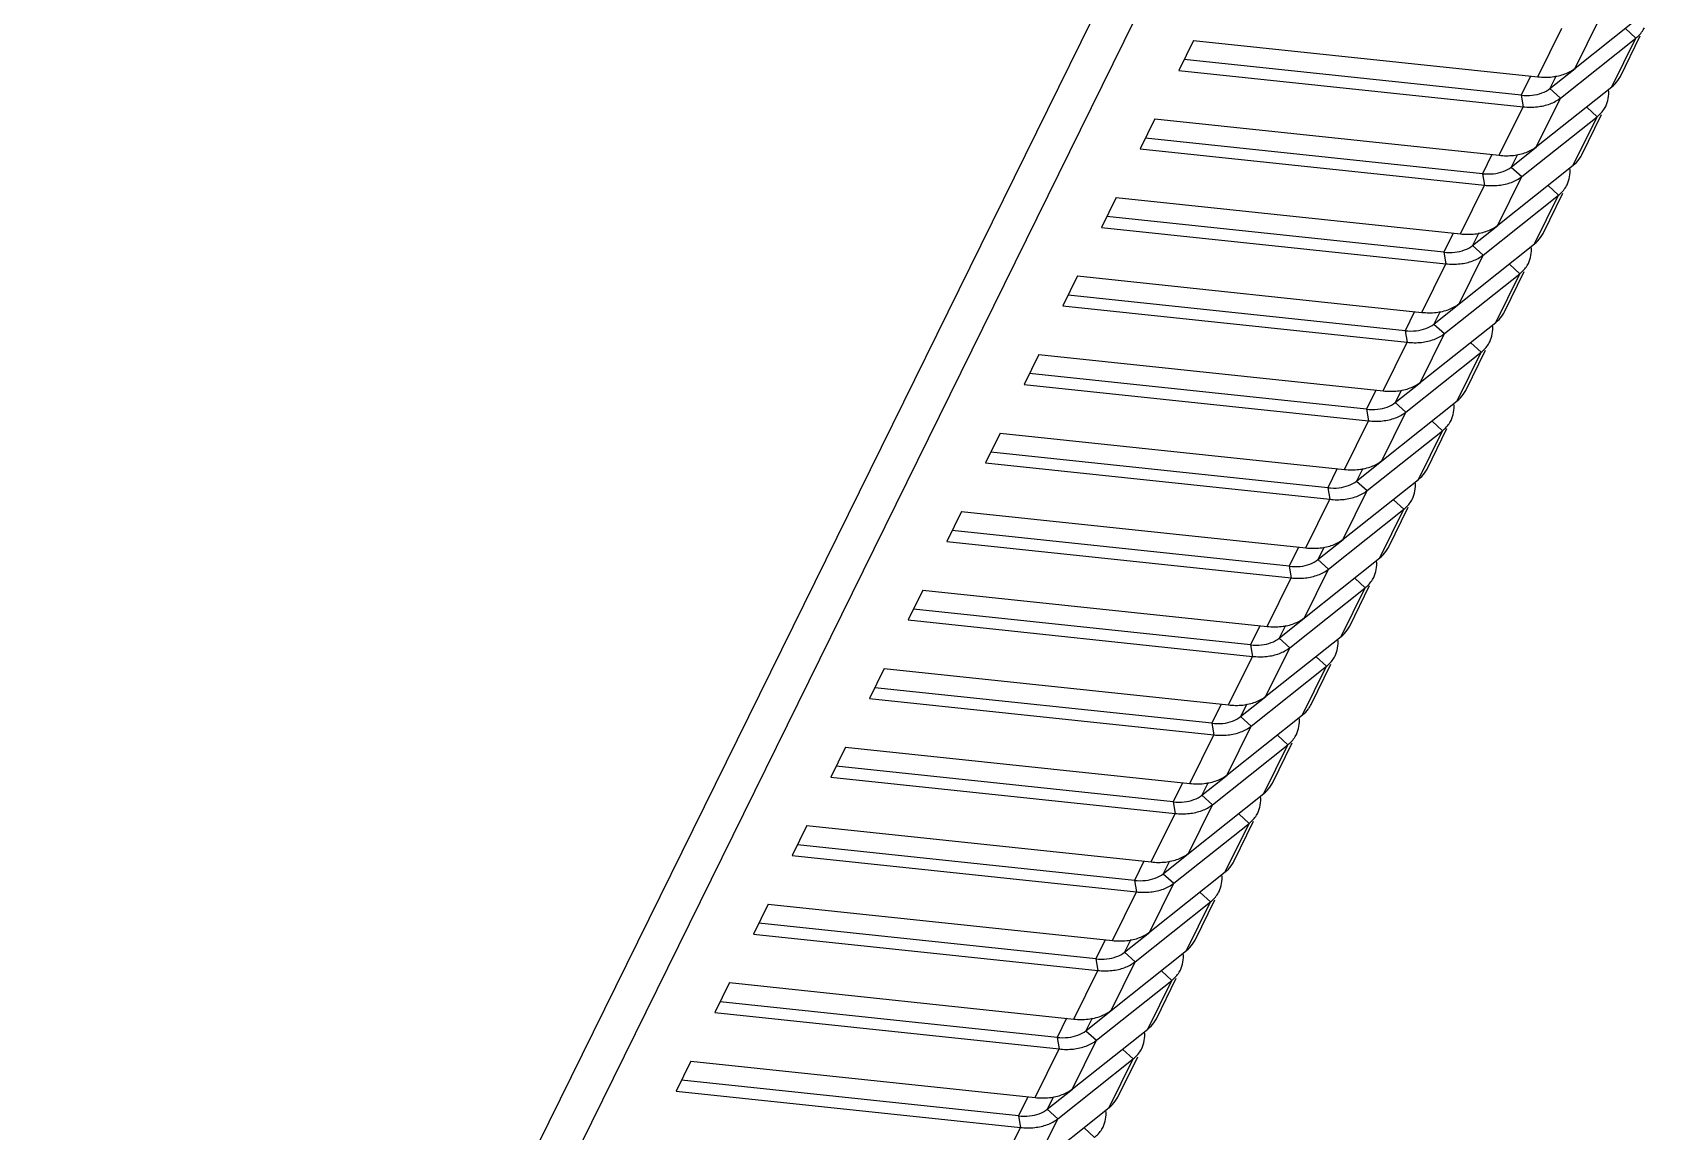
# Model space of a CAD drawing. Header units: millimetres. Extents: x 10368 to 13229, y -13270 to -11269.
# Drawn here: x 13063.4 to 13131.1, y -12484.9 to -12438.9 of the extents above; entities that cross this region are included whole.
import ezdxf

# ---------------------------------------------------------------- set-up
doc = ezdxf.new("R2010")
doc.units = ezdxf.units.MM

# ---------------------------------------------------------------- blocks, each defined once
blk = doc.blocks.new('u59')
at = {"color": 7, "linetype": 'Continuous'}
for p, q in [((-565.879, 132.36), (-489.389, 287.71)), ((-564.179, 132.181), (-487.91, 287.079)), ((-541.056, 222.226), (-544.214, 219.722)), ((-541.056, 222.226), (-542.057, 220.193)), ((-539.496, 222.589), (-540.497, 220.556)), ((-543.158, 220.574), (-543.598, 220.973)), ((-542.057, 220.193), (-545.215, 217.689)), ((-541.618, 219.794), (-542.057, 220.193)), ((-540.812, 219.273), (-540.418, 220.073)), ((-526.095, 219.034), (-540.497, 220.556)), ((-540.418, 220.073), (-540.497, 220.556)), ((-540.418, 220.073), (-526.317, 218.583)), ((-544.567, 219.289), (-545.4, 217.597)), ((-544.214, 219.722), (-545.215, 217.689)), ((-541.618, 219.794), (-542.68, 218.951)), ((-541.113, 219.305), (-542.114, 217.272)), ((-541.877, 219.268), (-541.618, 219.794)), ((-526.711, 217.783), (-541.113, 219.305)), ((-542.673, 218.942), (-545.831, 216.438)), ((-542.673, 218.942), (-543.674, 216.909)), ((-526.711, 217.783), (-526.095, 219.034)), ((-544.775, 217.29), (-545.215, 217.689)), ((-527.712, 215.75), (-542.114, 217.272)), ((-542.035, 216.789), (-542.114, 217.272)), ((-543.674, 216.909), (-546.832, 214.405)), ((-543.235, 216.51), (-543.674, 216.909)), ((-542.429, 215.989), (-542.035, 216.789)), ((-542.035, 216.789), (-527.934, 215.299)), ((-546.184, 216.005), (-547.017, 214.313)), ((-545.831, 216.438), (-546.832, 214.405)), ((-543.235, 216.51), (-544.297, 215.667)), ((-542.73, 216.021), (-543.731, 213.988)), ((-543.494, 215.984), (-543.235, 216.51)), ((-528.328, 214.499), (-542.73, 216.021)), ((-544.291, 215.658), (-547.448, 213.154)), ((-544.291, 215.658), (-545.291, 213.625)), ((-528.328, 214.499), (-527.712, 215.75)), ((-546.392, 214.006), (-546.832, 214.405)), ((-529.329, 212.466), (-543.731, 213.988)), ((-543.652, 213.505), (-543.731, 213.988)), ((-545.291, 213.625), (-548.449, 211.121)), ((-544.852, 213.226), (-545.915, 212.383)), ((-544.852, 213.226), (-545.291, 213.625)), ((-545.111, 212.7), (-544.852, 213.226)), ((-544.046, 212.705), (-543.652, 213.505)), ((-543.652, 213.505), (-529.551, 212.015)), ((-547.801, 212.721), (-548.634, 211.029)), ((-547.448, 213.154), (-548.449, 211.121)), ((-544.348, 212.736), (-545.348, 210.704)), ((-529.945, 211.215), (-544.348, 212.736)), ((-545.908, 212.374), (-549.065, 209.87)), ((-545.908, 212.374), (-546.908, 210.341)), ((-529.945, 211.215), (-529.329, 212.466)), ((-548.009, 210.721), (-548.449, 211.121)), ((-530.946, 209.182), (-545.348, 210.704)), ((-545.269, 210.221), (-545.348, 210.704)), ((-546.908, 210.341), (-550.066, 207.837)), ((-549.065, 209.87), (-550.066, 207.837)), ((-546.469, 209.942), (-547.532, 209.099)), ((-546.469, 209.942), (-546.908, 210.341)), ((-546.728, 209.416), (-546.469, 209.942)), ((-545.663, 209.42), (-545.269, 210.221)), ((-545.269, 210.221), (-531.168, 208.731)), ((-549.418, 209.437), (-550.251, 207.745)), ((-545.965, 209.452), (-546.965, 207.419)), ((-531.562, 207.931), (-545.965, 209.452)), ((-531.562, 207.931), (-530.946, 209.182)), ((-547.525, 209.09), (-550.682, 206.585)), ((-547.525, 209.09), (-548.525, 207.057)), ((-549.626, 207.437), (-550.066, 207.837)), ((-532.563, 205.898), (-546.965, 207.419)), ((-546.886, 206.936), (-546.965, 207.419)), ((-548.525, 207.057), (-551.683, 204.553)), ((-550.682, 206.585), (-551.683, 204.553)), ((-548.086, 206.658), (-549.149, 205.814)), ((-548.086, 206.658), (-548.525, 207.057)), ((-548.345, 206.131), (-548.086, 206.658)), ((-547.28, 206.136), (-546.886, 206.936)), ((-546.886, 206.936), (-532.785, 205.447)), ((-549.142, 205.806), (-552.299, 203.301)), ((-551.035, 206.153), (-551.868, 204.461)), ((-549.142, 205.806), (-550.143, 203.773)), ((-547.582, 206.168), (-548.582, 204.135)), ((-533.179, 204.646), (-547.582, 206.168)), ((-533.179, 204.646), (-532.563, 205.898)), ((-551.243, 204.153), (-551.683, 204.553)), ((-550.143, 203.773), (-553.3, 201.268)), ((-549.703, 203.373), (-550.143, 203.773)), ((-534.18, 202.614), (-548.582, 204.135)), ((-548.503, 203.652), (-548.582, 204.135)), ((-552.299, 203.301), (-553.3, 201.268)), ((-549.703, 203.373), (-550.766, 202.53)), ((-549.962, 202.847), (-549.703, 203.373)), ((-548.897, 202.852), (-548.503, 203.652)), ((-548.503, 203.652), (-534.402, 202.162)), ((-550.759, 202.522), (-553.916, 200.017)), ((-552.652, 202.869), (-553.485, 201.177)), ((-550.759, 202.522), (-551.76, 200.489)), ((-549.199, 202.884), (-550.2, 200.851)), ((-534.796, 201.362), (-549.199, 202.884)), ((-534.796, 201.362), (-534.18, 202.614)), ((-552.86, 200.869), (-553.3, 201.268)), ((-551.76, 200.489), (-554.917, 197.984)), ((-551.32, 200.089), (-551.76, 200.489)), ((-550.514, 199.568), (-550.12, 200.368)), ((-535.797, 199.329), (-550.2, 200.851)), ((-550.12, 200.368), (-550.2, 200.851)), ((-550.12, 200.368), (-536.019, 198.878)), ((-553.916, 200.017), (-554.917, 197.984)), ((-551.32, 200.089), (-552.383, 199.246)), ((-551.579, 199.563), (-551.32, 200.089)), ((-552.376, 199.237), (-555.533, 196.733)), ((-554.269, 199.585), (-555.102, 197.893)), ((-552.376, 199.237), (-553.377, 197.205)), ((-550.816, 199.6), (-551.817, 197.567)), ((-536.413, 198.078), (-550.816, 199.6)), ((-536.413, 198.078), (-535.797, 199.329)), ((-554.477, 197.585), (-554.917, 197.984)), ((-553.377, 197.205), (-556.534, 194.7)), ((-552.937, 196.805), (-553.377, 197.205)), ((-552.131, 196.284), (-551.737, 197.084)), ((-537.414, 196.045), (-551.817, 197.567)), ((-551.737, 197.084), (-551.817, 197.567)), ((-551.737, 197.084), (-537.636, 195.594)), ((-555.886, 196.3), (-556.719, 194.609)), ((-555.533, 196.733), (-556.534, 194.7)), ((-552.937, 196.805), (-554, 195.962)), ((-552.433, 196.316), (-553.434, 194.283)), ((-553.196, 196.279), (-552.937, 196.805)), ((-538.03, 194.794), (-552.433, 196.316)), ((-553.993, 195.953), (-557.15, 193.449)), ((-553.993, 195.953), (-554.994, 193.92)), ((-538.03, 194.794), (-537.414, 196.045)), ((-556.094, 194.301), (-556.534, 194.7)), ((-539.031, 192.761), (-553.434, 194.283)), ((-553.354, 193.8), (-553.434, 194.283)), ((-554.994, 193.92), (-558.151, 191.416)), ((-554.554, 193.521), (-554.994, 193.92)), ((-553.748, 193), (-553.354, 193.8)), ((-553.354, 193.8), (-539.253, 192.31)), ((-557.503, 193.016), (-558.336, 191.325)), ((-557.15, 193.449), (-558.151, 191.416)), ((-554.554, 193.521), (-555.617, 192.678)), ((-554.05, 193.032), (-555.051, 190.999)), ((-554.813, 192.995), (-554.554, 193.521)), ((-539.647, 191.51), (-554.05, 193.032)), ((-555.61, 192.669), (-558.767, 190.165)), ((-555.61, 192.669), (-556.611, 190.636)), ((-539.647, 191.51), (-539.031, 192.761)), ((-557.711, 191.017), (-558.151, 191.416)), ((-540.648, 189.477), (-555.051, 190.999)), ((-554.971, 190.516), (-555.051, 190.999)), ((-556.611, 190.636), (-559.768, 188.132)), ((-556.171, 190.237), (-557.234, 189.394)), ((-556.171, 190.237), (-556.611, 190.636)), ((-556.43, 189.711), (-556.171, 190.237)), ((-555.365, 189.716), (-554.971, 190.516)), ((-554.971, 190.516), (-540.87, 189.026)), ((-559.12, 189.732), (-559.953, 188.04)), ((-558.767, 190.165), (-559.768, 188.132)), ((-555.667, 189.748), (-556.668, 187.715)), ((-541.264, 188.226), (-555.667, 189.748)), ((-557.227, 189.385), (-560.384, 186.881)), ((-557.227, 189.385), (-558.228, 187.352)), ((-541.264, 188.226), (-540.648, 189.477)), ((-559.328, 187.733), (-559.768, 188.132)), ((-542.265, 186.193), (-556.668, 187.715)), ((-556.588, 187.232), (-556.668, 187.715)), ((-558.228, 187.352), (-561.385, 184.848)), ((-560.384, 186.881), (-561.385, 184.848)), ((-557.788, 186.953), (-558.851, 186.11)), ((-557.788, 186.953), (-558.228, 187.352)), ((-558.047, 186.427), (-557.788, 186.953)), ((-556.982, 186.432), (-556.588, 187.232)), ((-556.588, 187.232), (-542.487, 185.742)), ((-560.737, 186.448), (-561.57, 184.756)), ((-557.284, 186.464), (-558.285, 184.431)), ((-542.881, 184.942), (-557.284, 186.464)), ((-542.881, 184.942), (-542.265, 186.193)), ((-558.844, 186.101), (-562.001, 183.597)), ((-558.844, 186.101), (-559.845, 184.068)), ((-560.945, 184.449), (-561.385, 184.848)), ((-543.882, 182.909), (-558.285, 184.431)), ((-558.205, 183.948), (-558.285, 184.431)), ((-559.845, 184.068), (-563.002, 181.564)), ((-562.001, 183.597), (-563.002, 181.564)), ((-559.405, 183.669), (-560.468, 182.826)), ((-559.405, 183.669), (-559.845, 184.068)), ((-559.664, 183.143), (-559.405, 183.669)), ((-558.599, 183.147), (-558.205, 183.948)), ((-558.205, 183.948), (-544.104, 182.458)), ((-560.461, 182.817), (-563.618, 180.313)), ((-562.354, 183.164), (-563.187, 181.472)), ((-560.461, 182.817), (-561.462, 180.784)), ((-558.901, 183.179), (-559.902, 181.147)), ((-544.498, 181.658), (-558.901, 183.179)), ((-544.498, 181.658), (-543.882, 182.909)), ((-562.562, 181.164), (-563.002, 181.564)), ((-561.462, 180.784), (-564.619, 178.28)), ((-561.022, 180.385), (-561.462, 180.784)), ((-545.499, 179.625), (-559.902, 181.147)), ((-559.822, 180.663), (-559.902, 181.147)), ((-563.618, 180.313), (-564.619, 178.28)), ((-561.022, 180.385), (-562.085, 179.542)), ((-561.281, 179.859), (-561.022, 180.385)), ((-560.216, 179.863), (-559.822, 180.663)), ((-559.822, 180.663), (-545.721, 179.174)), ((-562.078, 179.533), (-565.235, 177.028)), ((-563.971, 179.88), (-564.804, 178.188)), ((-562.078, 179.533), (-563.079, 177.5)), ((-560.518, 179.895), (-561.519, 177.862)), ((-546.115, 178.374), (-560.518, 179.895)), ((-546.115, 178.374), (-545.499, 179.625)), ((-564.179, 177.88), (-564.619, 178.28)), ((-563.079, 177.5), (-566.236, 174.996)), ((-562.639, 177.101), (-563.079, 177.5)), ((-561.833, 176.579), (-561.439, 177.379)), ((-547.116, 176.341), (-561.519, 177.862)), ((-561.439, 177.379), (-561.519, 177.862)), ((-561.439, 177.379), (-547.338, 175.89)), ((-565.235, 177.028), (-566.236, 174.996)), ((-562.639, 177.101), (-563.702, 176.257)), ((-562.898, 176.574), (-562.639, 177.101)), ((-563.695, 176.249), (-566.852, 173.744)), ((-565.588, 176.596), (-566.421, 174.904)), ((-563.695, 176.249), (-564.696, 174.216)), ((-562.135, 176.611), (-563.136, 174.578)), ((-547.732, 175.089), (-562.135, 176.611)), ((-547.732, 175.089), (-547.116, 176.341)), ((-565.796, 174.596), (-566.236, 174.996))]:
    blk.add_line(p, q, dxfattribs=at)
for centre, radius, start, end in [((-542.835, 219.994), 1.243, 153.92535, 170.10246), ((-543.498, 218.765), 1.191, 144.32645, 153.86627), ((-544.452, 216.71), 1.243, 153.92535, 170.10246), ((-545.115, 215.481), 1.191, 144.32645, 153.86627), ((-546.069, 213.426), 1.243, 153.92535, 170.10246), ((-546.732, 212.196), 1.191, 144.32645, 153.86627), ((-547.686, 210.142), 1.243, 153.92535, 170.10246), ((-548.349, 208.912), 1.191, 144.32645, 153.86627), ((-549.303, 206.858), 1.243, 153.92535, 170.10246), ((-549.966, 205.628), 1.191, 144.32645, 153.86627), ((-550.92, 203.574), 1.243, 153.92535, 170.10246), ((-551.583, 202.344), 1.191, 144.32645, 153.86627), ((-552.537, 200.289), 1.243, 153.92535, 170.10246), ((-553.2, 199.06), 1.191, 144.32645, 153.86627), ((-554.154, 197.005), 1.243, 153.92535, 170.10246), ((-554.817, 195.776), 1.191, 144.32645, 153.86627), ((-555.771, 193.721), 1.243, 153.92535, 170.10246), ((-556.434, 192.492), 1.191, 144.32645, 153.86627), ((-557.388, 190.437), 1.243, 153.92535, 170.10246), ((-558.051, 189.208), 1.191, 144.32645, 153.86627), ((-559.005, 187.153), 1.243, 153.92535, 170.10246), ((-559.668, 185.923), 1.191, 144.32645, 153.86627), ((-560.622, 183.869), 1.243, 153.92535, 170.10246), ((-561.285, 182.639), 1.191, 144.32645, 153.86627), ((-562.239, 180.585), 1.243, 153.92535, 170.10246), ((-562.902, 179.355), 1.191, 144.32645, 153.86627), ((-563.856, 177.301), 1.243, 153.92535, 170.10246), ((-564.519, 176.071), 1.191, 144.32645, 153.86627)]:
    blk.add_arc(centre, radius, start, end, dxfattribs=at)
for points, start_tangent, end_tangent in [([(-543.598, 220.973), (-543.902, 220.63), (-543.951, 220.54)], (-0.783462, -0.62144), (-0.440658, -0.897675)), ([(-544.059, 220.208), (-544.073, 219.844)], (-0.172599, -0.984992), (0.089079, -0.996025)), ([(-540.497, 220.556), (-541.094, 220.558), (-541.626, 220.434), (-542.057, 220.193)], (-0.994465, 0.105072), (-0.783462, -0.62144)), ([(-540.418, 220.073), (-540.877, 220.074), (-541.286, 219.979), (-541.618, 219.794)], (-0.994465, 0.105072), (-0.783462, -0.62144)), ([(-544.214, 219.722), (-544.465, 219.459)], (-0.783462, -0.62144), (-0.582554, -0.812792)), ([(-541.71, 219.307), (-542.242, 219.183), (-542.673, 218.942)], (-0.994275, -0.106854), (-0.783462, -0.62144)), ([(-541.113, 219.305), (-541.71, 219.307)], (-0.994465, 0.105072), (-0.994275, -0.106854)), ([(-545.215, 217.689), (-545.519, 217.346), (-545.568, 217.256)], (-0.783462, -0.62144), (-0.440658, -0.897675)), ([(-542.114, 217.272), (-542.711, 217.274), (-543.243, 217.15), (-543.674, 216.909)], (-0.994465, 0.105072), (-0.783462, -0.62144)), ([(-545.676, 216.924), (-545.69, 216.56)], (-0.172599, -0.984992), (0.089079, -0.996025)), ([(-542.035, 216.789), (-542.494, 216.79), (-542.903, 216.695), (-543.235, 216.51)], (-0.994465, 0.105072), (-0.783462, -0.62144)), ([(-545.831, 216.438), (-546.082, 216.175)], (-0.783462, -0.62144), (-0.582554, -0.812792)), ([(-543.327, 216.022), (-543.859, 215.899), (-544.291, 215.658)], (-0.994275, -0.106854), (-0.783462, -0.62144)), ([(-542.73, 216.021), (-543.327, 216.022)], (-0.994465, 0.105072), (-0.994275, -0.106854)), ([(-546.832, 214.405), (-547.136, 214.062), (-547.185, 213.972)], (-0.783462, -0.62144), (-0.440658, -0.897675)), ([(-543.731, 213.988), (-544.328, 213.99), (-544.86, 213.866), (-545.291, 213.625)], (-0.994465, 0.105072), (-0.783462, -0.62144)), ([(-547.293, 213.64), (-547.307, 213.275)], (-0.172599, -0.984992), (0.089079, -0.996025)), ([(-543.652, 213.505), (-544.111, 213.506), (-544.52, 213.411), (-544.852, 213.226)], (-0.994465, 0.105072), (-0.783462, -0.62144)), ([(-547.448, 213.154), (-547.699, 212.891)], (-0.783462, -0.62144), (-0.582554, -0.812792)), ([(-544.944, 212.738), (-545.476, 212.615), (-545.908, 212.374)], (-0.994275, -0.106854), (-0.783462, -0.62144)), ([(-544.348, 212.736), (-544.944, 212.738)], (-0.994465, 0.105072), (-0.994275, -0.106854)), ([(-548.449, 211.121), (-548.753, 210.778), (-548.802, 210.688)], (-0.783462, -0.62144), (-0.440658, -0.897675)), ([(-545.348, 210.704), (-545.945, 210.705), (-546.477, 210.582), (-546.908, 210.341)], (-0.994465, 0.105072), (-0.783462, -0.62144)), ([(-549.065, 209.87), (-549.316, 209.607)], (-0.783462, -0.62144), (-0.582554, -0.812792)), ([(-548.91, 210.355), (-548.924, 209.991)], (-0.172599, -0.984992), (0.089079, -0.996025)), ([(-545.269, 210.221), (-545.728, 210.222), (-546.137, 210.127), (-546.469, 209.942)], (-0.994465, 0.105072), (-0.783462, -0.62144)), ([(-546.561, 209.454), (-547.093, 209.331), (-547.525, 209.09)], (-0.994275, -0.106854), (-0.783462, -0.62144)), ([(-545.965, 209.452), (-546.561, 209.454)], (-0.994465, 0.105072), (-0.994275, -0.106854)), ([(-550.066, 207.837), (-550.37, 207.494), (-550.419, 207.404)], (-0.783462, -0.62144), (-0.440658, -0.897675)), ([(-546.965, 207.419), (-547.562, 207.421), (-548.094, 207.298), (-548.525, 207.057)], (-0.994465, 0.105072), (-0.783462, -0.62144)), ([(-550.682, 206.585), (-550.933, 206.323)], (-0.783462, -0.62144), (-0.582554, -0.812792)), ([(-550.527, 207.071), (-550.541, 206.707)], (-0.172599, -0.984992), (0.089079, -0.996025)), ([(-546.886, 206.936), (-547.345, 206.938), (-547.754, 206.843), (-548.086, 206.658)], (-0.994465, 0.105072), (-0.783462, -0.62144)), ([(-548.178, 206.17), (-548.71, 206.047), (-549.142, 205.806)], (-0.994275, -0.106854), (-0.783462, -0.62144)), ([(-547.582, 206.168), (-548.178, 206.17)], (-0.994465, 0.105072), (-0.994275, -0.106854)), ([(-551.683, 204.553), (-551.987, 204.21), (-552.036, 204.12)], (-0.783462, -0.62144), (-0.440658, -0.897675)), ([(-552.144, 203.787), (-552.158, 203.423)], (-0.172599, -0.984992), (0.089079, -0.996025)), ([(-548.582, 204.135), (-549.179, 204.137), (-549.711, 204.014), (-550.143, 203.773)], (-0.994465, 0.105072), (-0.783462, -0.62144)), ([(-552.299, 203.301), (-552.55, 203.039)], (-0.783462, -0.62144), (-0.582554, -0.812792)), ([(-548.503, 203.652), (-548.962, 203.654), (-549.371, 203.559), (-549.703, 203.373)], (-0.994465, 0.105072), (-0.783462, -0.62144)), ([(-549.795, 202.886), (-550.327, 202.762), (-550.759, 202.522)], (-0.994275, -0.106854), (-0.783462, -0.62144)), ([(-549.199, 202.884), (-549.795, 202.886)], (-0.994465, 0.105072), (-0.994275, -0.106854)), ([(-553.3, 201.268), (-553.604, 200.926), (-553.653, 200.836)], (-0.783462, -0.62144), (-0.440658, -0.897675)), ([(-553.761, 200.503), (-553.775, 200.139)], (-0.172599, -0.984992), (0.089079, -0.996025)), ([(-550.2, 200.851), (-550.796, 200.853), (-551.328, 200.73), (-551.76, 200.489)], (-0.994465, 0.105072), (-0.783462, -0.62144)), ([(-550.12, 200.368), (-550.579, 200.37), (-550.988, 200.275), (-551.32, 200.089)], (-0.994465, 0.105072), (-0.783462, -0.62144)), ([(-553.916, 200.017), (-554.167, 199.754)], (-0.783462, -0.62144), (-0.582554, -0.812792)), ([(-551.412, 199.602), (-551.944, 199.478), (-552.376, 199.237)], (-0.994275, -0.106854), (-0.783462, -0.62144)), ([(-550.816, 199.6), (-551.412, 199.602)], (-0.994465, 0.105072), (-0.994275, -0.106854)), ([(-554.917, 197.984), (-555.221, 197.642), (-555.27, 197.552)], (-0.783462, -0.62144), (-0.440658, -0.897675)), ([(-555.378, 197.219), (-555.392, 196.855)], (-0.172599, -0.984992), (0.089079, -0.996025)), ([(-551.817, 197.567), (-552.413, 197.569), (-552.945, 197.445), (-553.377, 197.205)], (-0.994465, 0.105072), (-0.783462, -0.62144)), ([(-551.737, 197.084), (-552.196, 197.086), (-552.605, 196.991), (-552.937, 196.805)], (-0.994465, 0.105072), (-0.783462, -0.62144)), ([(-555.533, 196.733), (-555.784, 196.47)], (-0.783462, -0.62144), (-0.582554, -0.812792)), ([(-553.03, 196.318), (-553.561, 196.194), (-553.993, 195.953)], (-0.994275, -0.106854), (-0.783462, -0.62144)), ([(-552.433, 196.316), (-553.03, 196.318)], (-0.994465, 0.105072), (-0.994275, -0.106854)), ([(-556.534, 194.7), (-556.838, 194.357), (-556.887, 194.268)], (-0.783462, -0.62144), (-0.440658, -0.897675)), ([(-553.434, 194.283), (-554.03, 194.285), (-554.562, 194.161), (-554.994, 193.92)], (-0.994465, 0.105072), (-0.783462, -0.62144)), ([(-556.995, 193.935), (-557.009, 193.571)], (-0.172599, -0.984992), (0.089079, -0.996025)), ([(-553.354, 193.8), (-553.813, 193.801), (-554.222, 193.706), (-554.554, 193.521)], (-0.994465, 0.105072), (-0.783462, -0.62144)), ([(-557.15, 193.449), (-557.401, 193.186)], (-0.783462, -0.62144), (-0.582554, -0.812792)), ([(-554.647, 193.034), (-555.178, 192.91), (-555.61, 192.669)], (-0.994275, -0.106854), (-0.783462, -0.62144)), ([(-554.05, 193.032), (-554.647, 193.034)], (-0.994465, 0.105072), (-0.994275, -0.106854)), ([(-558.151, 191.416), (-558.455, 191.073), (-558.504, 190.983)], (-0.783462, -0.62144), (-0.440658, -0.897675)), ([(-555.051, 190.999), (-555.647, 191.001), (-556.179, 190.877), (-556.611, 190.636)], (-0.994465, 0.105072), (-0.783462, -0.62144)), ([(-558.612, 190.651), (-558.626, 190.287)], (-0.172599, -0.984992), (0.089079, -0.996025)), ([(-554.971, 190.516), (-555.43, 190.517), (-555.839, 190.422), (-556.171, 190.237)], (-0.994465, 0.105072), (-0.783462, -0.62144)), ([(-558.767, 190.165), (-559.018, 189.902)], (-0.783462, -0.62144), (-0.582554, -0.812792)), ([(-556.264, 189.749), (-556.795, 189.626), (-557.227, 189.385)], (-0.994275, -0.106854), (-0.783462, -0.62144)), ([(-555.667, 189.748), (-556.264, 189.749)], (-0.994465, 0.105072), (-0.994275, -0.106854)), ([(-559.768, 188.132), (-560.072, 187.789), (-560.121, 187.699)], (-0.783462, -0.62144), (-0.440658, -0.897675)), ([(-556.668, 187.715), (-557.265, 187.717), (-557.796, 187.593), (-558.228, 187.352)], (-0.994465, 0.105072), (-0.783462, -0.62144)), ([(-560.384, 186.881), (-560.635, 186.618)], (-0.783462, -0.62144), (-0.582554, -0.812792)), ([(-560.229, 187.367), (-560.243, 187.003)], (-0.172599, -0.984992), (0.089079, -0.996025)), ([(-556.588, 187.232), (-557.047, 187.233), (-557.456, 187.138), (-557.788, 186.953)], (-0.994465, 0.105072), (-0.783462, -0.62144)), ([(-557.881, 186.465), (-558.412, 186.342), (-558.844, 186.101)], (-0.994275, -0.106854), (-0.783462, -0.62144)), ([(-557.284, 186.464), (-557.881, 186.465)], (-0.994465, 0.105072), (-0.994275, -0.106854)), ([(-561.385, 184.848), (-561.689, 184.505), (-561.738, 184.415)], (-0.783462, -0.62144), (-0.440658, -0.897675)), ([(-561.846, 184.083), (-561.86, 183.718)], (-0.172599, -0.984992), (0.089079, -0.996025)), ([(-558.285, 184.431), (-558.882, 184.433), (-559.413, 184.309), (-559.845, 184.068)], (-0.994465, 0.105072), (-0.783462, -0.62144)), ([(-562.001, 183.597), (-562.252, 183.334)], (-0.783462, -0.62144), (-0.582554, -0.812792)), ([(-558.205, 183.948), (-558.664, 183.949), (-559.073, 183.854), (-559.405, 183.669)], (-0.994465, 0.105072), (-0.783462, -0.62144)), ([(-559.498, 183.181), (-560.029, 183.058), (-560.461, 182.817)], (-0.994275, -0.106854), (-0.783462, -0.62144)), ([(-558.901, 183.179), (-559.498, 183.181)], (-0.994465, 0.105072), (-0.994275, -0.106854)), ([(-563.002, 181.564), (-563.306, 181.221), (-563.355, 181.131)], (-0.783462, -0.62144), (-0.440658, -0.897675)), ([(-563.463, 180.798), (-563.477, 180.434)], (-0.172599, -0.984992), (0.089079, -0.996025)), ([(-559.902, 181.147), (-560.499, 181.148), (-561.03, 181.025), (-561.462, 180.784)], (-0.994465, 0.105072), (-0.783462, -0.62144)), ([(-563.618, 180.313), (-563.869, 180.05)], (-0.783462, -0.62144), (-0.582554, -0.812792)), ([(-559.822, 180.663), (-560.281, 180.665), (-560.69, 180.57), (-561.022, 180.385)], (-0.994465, 0.105072), (-0.783462, -0.62144)), ([(-561.115, 179.897), (-561.646, 179.774), (-562.078, 179.533)], (-0.994275, -0.106854), (-0.783462, -0.62144)), ([(-560.518, 179.895), (-561.115, 179.897)], (-0.994465, 0.105072), (-0.994275, -0.106854)), ([(-564.619, 178.28), (-564.923, 177.937), (-564.972, 177.847)], (-0.783462, -0.62144), (-0.440658, -0.897675)), ([(-565.08, 177.514), (-565.094, 177.15)], (-0.172599, -0.984992), (0.089079, -0.996025)), ([(-561.519, 177.862), (-562.116, 177.864), (-562.647, 177.741), (-563.079, 177.5)], (-0.994465, 0.105072), (-0.783462, -0.62144)), ([(-561.439, 177.379), (-561.898, 177.381), (-562.307, 177.286), (-562.639, 177.101)], (-0.994465, 0.105072), (-0.783462, -0.62144)), ([(-565.235, 177.028), (-565.486, 176.766)], (-0.783462, -0.62144), (-0.582554, -0.812792)), ([(-562.135, 176.611), (-562.732, 176.613)], (-0.994465, 0.105072), (-0.994275, -0.106854)), ([(-562.732, 176.613), (-563.263, 176.49), (-563.695, 176.249)], (-0.994275, -0.106854), (-0.783462, -0.62144)), ([(-566.236, 174.996), (-566.54, 174.653), (-566.589, 174.563)], (-0.783462, -0.62144), (-0.440658, -0.897675))]:
    blk.add_spline(points, degree=3, dxfattribs=dict(at, start_tangent=start_tangent, end_tangent=end_tangent))

msp = doc.modelspace()

# ---------------------------------------------------------------- block references
at = {"rotation": 180}
msp.add_blockref('u59', (12564.199, -12264.161), dxfattribs=at)

doc.saveas('drawing.dxf')
